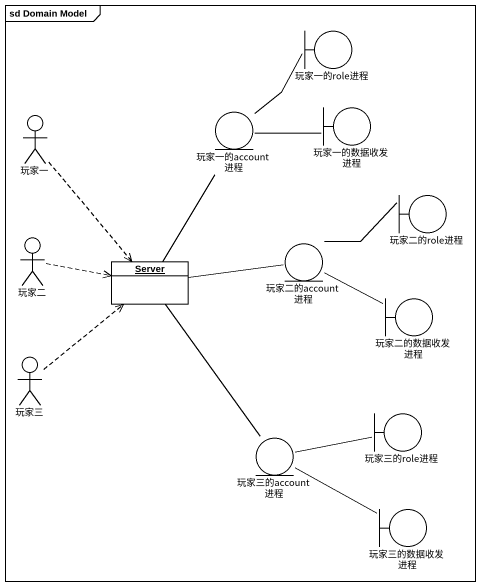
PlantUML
@startuml
mainframe sd Domain Model
allowmixing
hide circle
hide empty members
boundary 玩家一的role进程
actor 玩家一
entity 玩家一的account进程
boundary 玩家一的数据收发进程
boundary 玩家二的role进程
actor 玩家二
object Server
entity 玩家二的account进程
boundary 玩家二的数据收发进程
actor 玩家三
boundary 玩家三的role进程
entity 玩家三的account进程
boundary 玩家三的数据收发进程
玩家一 ..> Server
玩家一的account进程 -up- 玩家一的role进程
玩家一的account进程 -right- 玩家一的数据收发进程
玩家二 .right.> Server
Server -up- 玩家一的account进程
Server -right- 玩家二的account进程
Server -- 玩家三的account进程
玩家二的account进程 -right- 玩家二的role进程
玩家二的account进程 -right- 玩家二的数据收发进程
玩家三 .up.> Server
玩家三的account进程 -right- 玩家三的role进程
玩家三的account进程 -right- 玩家三的数据收发进程
@enduml
